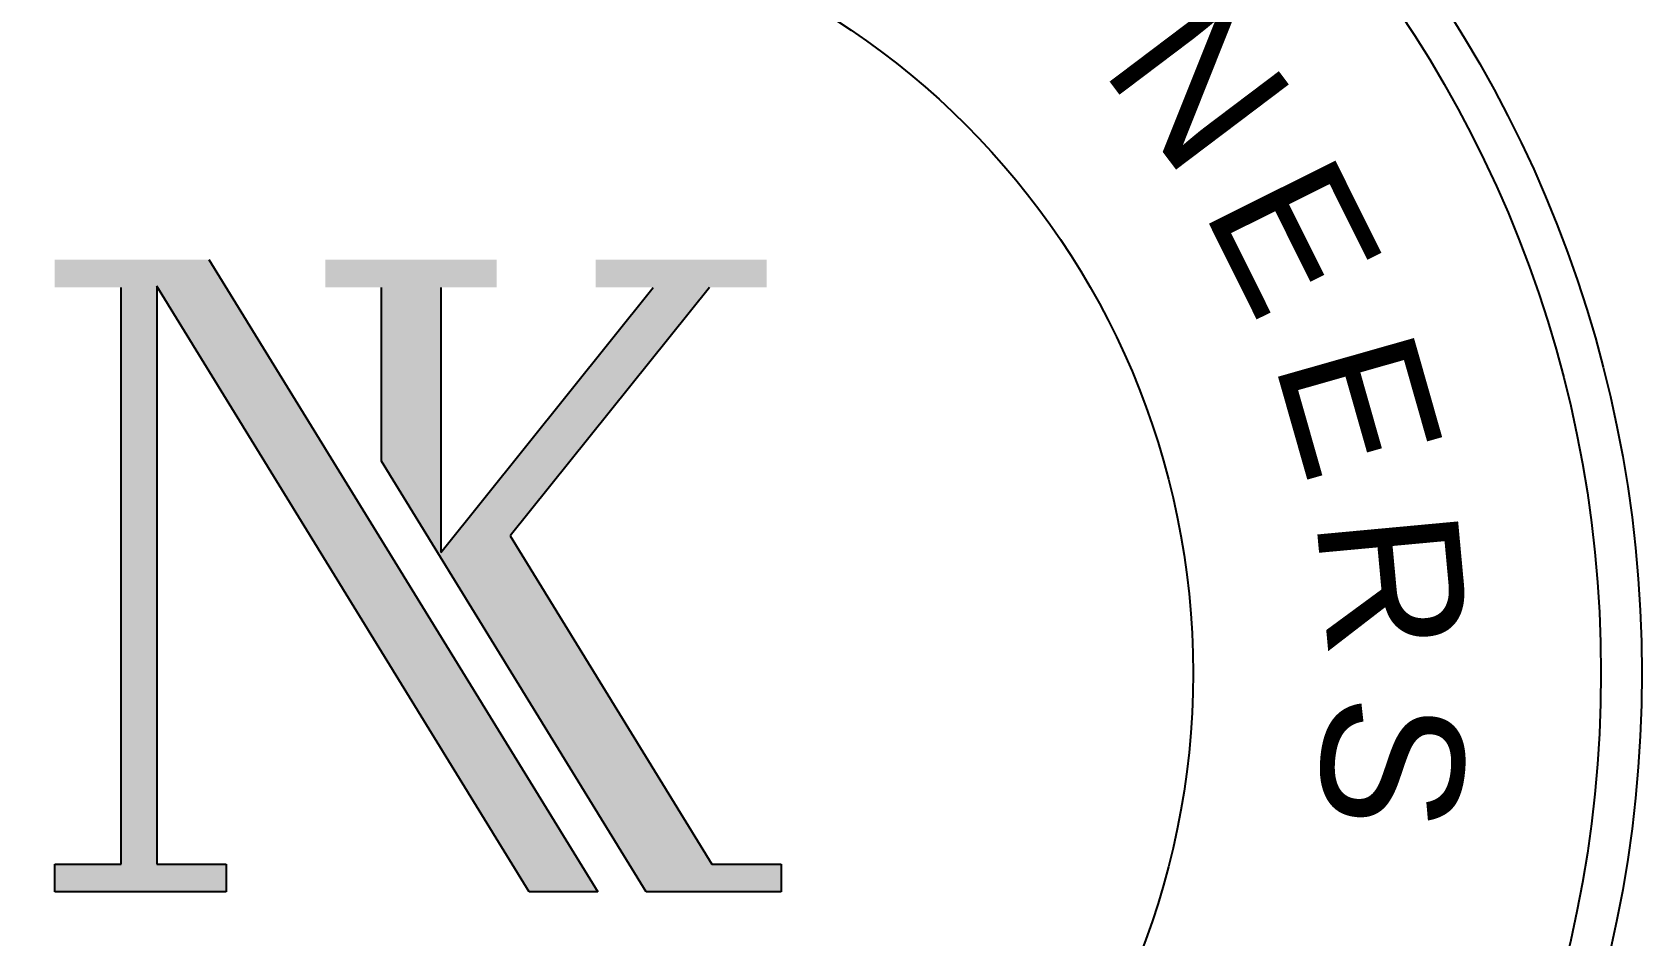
# Model space of a CAD drawing. Extents: x -200722 to 834823, y -494970 to 88783.
# Drawn here: x 311675 to 313239, y -414103 to -413225 of the extents above; entities that cross this region are included whole.
import ezdxf
from ezdxf.enums import TextEntityAlignment as Align

# ---------------------------------------------------------------- set-up
doc = ezdxf.new("R2010")
doc.units = 0
doc.header["$LTSCALE"] = 100
doc.header["$MEASUREMENT"] = 0
doc.linetypes.add('SJ', pattern=[4.25, 3, -0.25, 0.25, -0.25, 0.25, -0.25])
for name, color, linetype in [('NAME PLAT-01', 251, 'CONTINUOUS'), ('STAMP', 20, 'SJ'), ('TEXT', 2, 'CONTINUOUS')]:
    doc.layers.add(name, color=color, linetype=linetype)
doc.styles.add('AR', font='arial.ttf')

msp = doc.modelspace()

# ---------------------------------------------------------------- hatches: boundary and pattern name
at = {"layer": 'NAME PLAT-01'}
h = msp.add_hatch(color=7, dxfattribs=at)
h.dxf.hatch_style = 1
h.paths.add_polyline_path([(312158.1, -414060.3), (312224.6, -414060.3), (311846.9, -413446), (311697.1, -413446), (311697.1, -413473), (311761.8, -413473), (311761.8, -414033.2), (311697.1, -414033.2), (311697.1, -414060.3), (311863.6, -414060.3), (311863.6, -414033.2), (311796.3, -414033.2), (311796.3, -413472)])
h = msp.add_hatch(color=7, dxfattribs=at)
h.dxf.hatch_style = 1
h.paths.add_polyline_path([(312072, -413473), (312126.3, -413473), (312126.3, -413446), (311960.1, -413446), (311960.1, -413473), (312014.4, -413473), (312014.4, -413641.9), (312271.6, -414060.3), (312402.9, -414060.3), (312402.9, -414033.2), (312335.4, -414033.2), (312139.4, -413714.5), (312333.1, -413473), (312388.8, -413473), (312388.8, -413446), (312222.7, -413446), (312222.7, -413473), (312278.5, -413473), (312072, -413730.5)])

# ---------------------------------------------------------------- linework, layer by layer
at = {"layer": 'NAME PLAT-01', "color": 7}
for p, q in [((311846.9, -413446), (312224.6, -414060.3)), ((311761.8, -414033.2), (311761.8, -413473)), ((312158.1, -414060.3), (311796.3, -413472)), ((311796.3, -413472), (311796.3, -414033.2)), ((312014.4, -413641.9), (312014.4, -413473)), ((312072, -413730.5), (312278.5, -413473)), ((312072, -413473), (312072, -413730.5)), ((312333.1, -413473), (312139.4, -413714.5)), ((312271.6, -414060.3), (312014.4, -413641.9)), ((312139.4, -413714.5), (312335.4, -414033.2)), ((311697.1, -414033.2), (311761.8, -414033.2)), ((311697.1, -414060.3), (311697.1, -414033.2)), ((311796.3, -414033.2), (311863.6, -414033.2)), ((311863.6, -414033.2), (311863.6, -414060.3)), ((312335.4, -414033.2), (312402.9, -414033.2)), ((312402.9, -414033.2), (312402.9, -414033.2)), ((312402.9, -414033.2), (312402.9, -414060.3)), ((311863.6, -414060.3), (311697.1, -414060.3)), ((312224.6, -414060.3), (312158.1, -414060.3)), ((312402.9, -414060.3), (312271.6, -414060.3))]:
    msp.add_line(p, q, dxfattribs=at)
at = {"layer": 'NAME PLAT-01', "color": 7, "lineweight": 0}
msp.add_open_spline([(311797, -413473), (311797, -413473), (312156.3, -414057.6), (312156.3, -414057.6)], degree=3, dxfattribs=at)
at = {"layer": 'STAMP', "color": 7, "linetype": 'ByBlock'}
for radius in [1189.1, 1149.4, 753.1]:
    msp.add_circle((312049.7, -413847.7), radius, dxfattribs=at)

# ---------------------------------------------------------------- texts
at = {"layer": 'TEXT', "color": 7, "style": 'AR'}
for s, rotation, p in [('N', 307.0588, (312808.8, -413274.5)), ('E', 296.4706, (312901.2, -413423.7)), ('E', 285.8824, (312964.6, -413587.4)), ('R', 275.2941, (312996.9, -413760)), ('S', 264.7059, (312996.9, -413935.5))]:
    msp.add_text(s, height=137.3, rotation=rotation, dxfattribs=at).set_placement(p, align=Align.MIDDLE)

doc.saveas('drawing.dxf')
